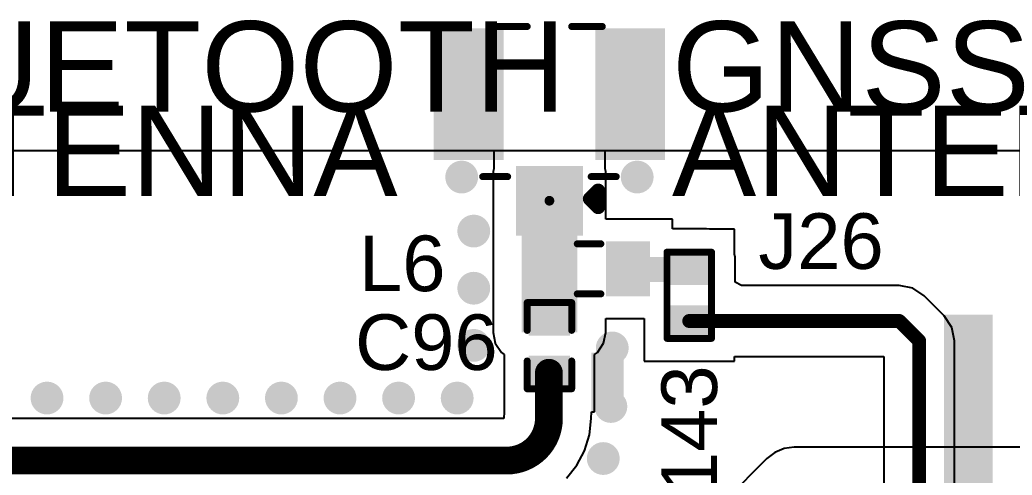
# Model space of a CAD drawing. Header units: millimetres. Extents: x -3 to 5437, y -3 to 5435.
# Drawn here: x 54.05 to 72.16, y 112.51 to 120.83 of the extents above; entities that cross this region are included whole.
import ezdxf

# ---------------------------------------------------------------- set-up
doc = ezdxf.new("R2010")
doc.units = ezdxf.units.MM
for name, color, linetype in [('BottomLayer', 5, 'Continuous'), ('TopLayer', 1, 'Continuous'), ('TopOverlay', 2, 'Continuous'), ('TopPaste', 8, 'Continuous'), ('TopSolder', 216, 'Continuous'), ('ViaHoleLayer', 16, 'Continuous')]:
    doc.layers.add(name, color=color, linetype=linetype)
doc.styles.add('Arial', font='', dxfattribs={"height": 0.2})
doc.styles.get('Arial').set_extended_font_data('Arial')

# ---------------------------------------------------------------- blocks, each defined once
blk = doc.blocks.new('IND_0603__1608_M_______82')
at = {"layer": 'TopLayer'}
for points in [[(-0.999998, 0.4000004699999999), (-0.3999992, 0.4000004699999999), (-0.3999992, -0.4000004699999999), (-0.999998, -0.4000004699999999)], [(0.40000174, 0.4000004699999999), (1.00000054, 0.4000004699999999), (1.00000054, -0.4000004699999999), (0.40000174, -0.4000004699999999)]]:
    blk.add_hatch(color=1, dxfattribs=at).paths.add_polyline_path(points)
at = {"layer": 'TopPaste'}
for points in [[(-0.999998, 0.4000004699999999), (-0.3999992, 0.4000004699999999), (-0.3999992, -0.4000004699999999), (-0.999998, -0.4000004699999999)], [(0.40000174, 0.4000004699999999), (1.00000054, 0.4000004699999999), (1.00000054, -0.4000004699999999), (0.40000174, -0.4000004699999999)]]:
    blk.add_hatch(color=8, dxfattribs=at).paths.add_polyline_path(points)
at = {"layer": 'TopSolder'}
for points in [[(-1.101598, 0.50160047), (-0.2983992, 0.50160047), (-0.2983992, -0.50160047), (-1.101598, -0.50160047)], [(0.29840174, 0.50160047), (1.10160054, 0.50160047), (1.10160054, -0.50160047), (0.29840174, -0.50160047)]]:
    blk.add_hatch(color=216, dxfattribs=at).paths.add_polyline_path(points)
at = {"layer": 'TopOverlay', "const_width": 0.127}
for points in [[(0.2286, 0.4571999999999999), (-0.2032, 0.4571999999999999)], [(0.2286, -0.4571999999999999), (-0.2032, -0.4571999999999999)]]:
    blk.add_lwpolyline(points, dxfattribs=at)
at = {"layer": 'TopOverlay', "const_width": 0.0635}
for points in [[(-0.23495, 0.4571999999999999, 1), (-0.17145, 0.4571999999999999, 1)], [(0.19685, 0.4571999999999999, 1), (0.26035, 0.4571999999999999, 1)], [(-0.23495, -0.4571999999999999, 1), (-0.17145, -0.4571999999999999, 1)], [(0.19685, -0.4571999999999999, 1), (0.26035, -0.4571999999999999, 1)]]:
    blk.add_lwpolyline(points, format="xyb", close=True, dxfattribs=at)
blk = doc.blocks.new('R___0402_164')
at = {"layer": 'TopLayer'}
for points in [[(-0.6985, -0.3175), (-0.6985, 0.3175), (-0.2412999999999999, 0.3175), (-0.2413, -0.3175)], [(0.2412999999999999, -0.3175), (0.2413, 0.3175), (0.6985, 0.3175), (0.6985, -0.3175)]]:
    blk.add_hatch(color=1, dxfattribs=at).paths.add_polyline_path(points)
at = {"layer": 'TopPaste'}
for points in [[(-0.6985, -0.3175), (-0.6985, 0.3175), (-0.2412999999999999, 0.3175), (-0.2413, -0.3175)], [(0.2412999999999999, -0.3175), (0.2413, 0.3175), (0.6985, 0.3175), (0.6985, -0.3175)]]:
    blk.add_hatch(color=8, dxfattribs=at).paths.add_polyline_path(points)
at = {"layer": 'TopSolder'}
for points in [[(-0.75350116, -0.37250116), (-0.75350116, 0.37250116), (-0.1862988399999999, 0.37250116), (-0.18629884, -0.37250116)], [(0.1862988399999999, -0.37250116), (0.18629884, 0.37250116), (0.75350116, 0.37250116), (0.75350116, -0.37250116)]]:
    blk.add_hatch(color=216, dxfattribs=at).paths.add_polyline_path(points)
at = {"layer": 'TopOverlay'}
for points, const_width in [([(-0.7874, 0.4064), (0.7874, 0.4064)], 0.127), ([(-0.7874, 0.4064), (-0.7874, -0.4064)], 0.127), ([(0.7874, 0.4064), (0.7874, -0.4064)], 0.127), ([(-0.7874, -0.4064), (0.7874, -0.4064)], 0.127), ([(-0.8128, -0.4318), (0.8128, -0.4318)], 0.0032258)]:
    blk.add_lwpolyline(points, dxfattribs=dict(at, const_width=const_width))
for points, const_width in [([(-0.8191499999999999, 0.4064, 1), (-0.7556499999999999, 0.4064, 1)], 0.0635), ([(-0.8191499999999999, 0.4064, 1), (-0.7556499999999999, 0.4064, 1)], 0.0635), ([(0.7556499999999999, 0.4064, 1), (0.8191499999999999, 0.4064, 1)], 0.0635), ([(0.7556499999999999, 0.4064, 1), (0.8191499999999999, 0.4064, 1)], 0.0635), ([(-0.8191499999999999, -0.4064, 1), (-0.7556499999999999, -0.4064, 1)], 0.0635), ([(-0.8191499999999999, -0.4064, 1), (-0.7556499999999999, -0.4064, 1)], 0.0635), ([(0.7556499999999999, -0.4064, 1), (0.8191499999999999, -0.4064, 1)], 0.0635), ([(0.7556499999999999, -0.4064, 1), (0.8191499999999999, -0.4064, 1)], 0.0635), ([(-0.81360518, -0.4318, 1), (-0.8119948199999999, -0.4318, 1)], 0.0016129), ([(0.8119948199999999, -0.4318, 1), (0.81360518, -0.4318, 1)], 0.0016129)]:
    blk.add_lwpolyline(points, format="xyb", close=True, dxfattribs=dict(at, const_width=const_width))
blk = doc.blocks.new('U_FL_R_SMT_1_80___193')
at = {"layer": 'TopLayer'}
for points in [[(-2.00999852, 2.0742021), (-0.9399981199999999, 2.0742021), (-0.9399981199999999, -0.12579858), (-2.00999852, -0.12579858)], [(0.94000066, 2.0742021), (2.01000106, 2.0742021), (2.01000106, -0.12579858), (0.94000066, -0.12579858)], [(-0.5099977099999999, -0.4391990199999999), (0.5100027899999999, -0.4391990199999999), (0.5100027899999999, -1.50919942), (-0.5099977099999999, -1.50919942)]]:
    blk.add_hatch(color=1, dxfattribs=at).paths.add_polyline_path(points)
at = {"layer": 'TopPaste'}
for points in [[(-2.00999852, 2.0742021), (-0.9399981199999999, 2.0742021), (-0.9399981199999999, -0.12579858), (-2.00999852, -0.12579858)], [(0.94000066, 2.0742021), (2.01000106, 2.0742021), (2.01000106, -0.12579858), (0.94000066, -0.12579858)], [(-0.5099977099999999, -0.4391990199999999), (0.5100027899999999, -0.4391990199999999), (0.5100027899999999, -1.50919942), (-0.5099977099999999, -1.50919942)]]:
    blk.add_hatch(color=8, dxfattribs=at).paths.add_polyline_path(points)
at = {"layer": 'TopSolder'}
for points in [[(-2.11159852, 2.1758021), (-0.8383981199999999, 2.1758021), (-0.8383981199999999, -0.22739858), (-2.11159852, -0.22739858)], [(0.8384006599999999, 2.1758021), (2.11160106, 2.1758021), (2.11160106, -0.22739858), (0.8384006599999999, -0.22739858)], [(-0.61159771, -0.33759902), (0.61160279, -0.33759902), (0.61160279, -1.61079942), (-0.61159771, -1.61079942)]]:
    blk.add_hatch(color=216, dxfattribs=at).paths.add_polyline_path(points)
at = {"layer": 'TopOverlay'}
for points, const_width in [([(-0.9652, 2.2098), (-0.4064, 2.2098)], 0.127), ([(0.40640254, 2.2098), (0.9652025399999999, 2.2098)], 0.127), ([(-1.2192, -0.5334), (-0.7619999999999999, -0.5334)], 0.127), ([(0.76200508, -0.5334), (1.21920508, -0.5334)], 0.127), ([(0.7366050799999999, -0.9397999999999999), (0.88900508, -0.7874)], 0.254), ([(0.88900508, -1.0922), (0.88900508, -0.7874)], 0.254), ([(0.7366050799999999, -0.9397999999999999), (0.88900508, -1.0922)], 0.254)]:
    blk.add_lwpolyline(points, dxfattribs=dict(at, const_width=const_width))
for points, const_width in [([(-0.99695, 2.2098, 1), (-0.9334499999999999, 2.2098, 1)], 0.0635), ([(-0.43815, 2.2098, 1), (-0.37465, 2.2098, 1)], 0.0635), ([(0.37465254, 2.2098, 1), (0.43815254, 2.2098, 1)], 0.0635), ([(0.93345254, 2.2098, 1), (0.99695254, 2.2098, 1)], 0.0635), ([(-1.25095, -0.5334, 1), (-1.18745, -0.5334, 1)], 0.0635), ([(-0.79375, -0.5334, 1), (-0.73025, -0.5334, 1)], 0.0635), ([(0.73025508, -0.5334, 1), (0.79375508, -0.5334, 1)], 0.0635), ([(1.18745508, -0.5334, 1), (1.25095508, -0.5334, 1)], 0.0635), ([(0.82550508, -0.7874, 1), (0.9525050799999999, -0.7874, 1)], 0.127), ([(0.82550508, -0.7874, 1), (0.9525050799999999, -0.7874, 1)], 0.127), ([(0.67310508, -0.9397999999999999, 1), (0.8001050799999999, -0.9397999999999999, 1)], 0.127), ([(0.67310508, -0.9397999999999999, 1), (0.8001050799999999, -0.9397999999999999, 1)], 0.127), ([(0.82550508, -1.0922, 1), (0.9525050799999999, -1.0922, 1)], 0.127), ([(0.82550508, -1.0922, 1), (0.9525050799999999, -1.0922, 1)], 0.127)]:
    blk.add_lwpolyline(points, format="xyb", close=True, dxfattribs=dict(at, const_width=const_width))
blk = doc.blocks.new('C___0402_210')
at = {"layer": 'TopLayer'}
for points in [[(-0.6985, -0.3175), (-0.6985, 0.3175), (-0.2412999999999999, 0.3175), (-0.2413, -0.3175)], [(0.2412999999999999, -0.3175), (0.2413, 0.3175), (0.6985, 0.3175), (0.6985, -0.3175)]]:
    blk.add_hatch(color=1, dxfattribs=at).paths.add_polyline_path(points)
at = {"layer": 'TopPaste'}
for points in [[(-0.6985, -0.3175), (-0.6985, 0.3175), (-0.2412999999999999, 0.3175), (-0.2413, -0.3175)], [(0.2412999999999999, -0.3175), (0.2413, 0.3175), (0.6985, 0.3175), (0.6985, -0.3175)]]:
    blk.add_hatch(color=8, dxfattribs=at).paths.add_polyline_path(points)
at = {"layer": 'TopSolder'}
for points in [[(-0.7584998799999999, -0.37749988), (-0.7584998799999999, 0.37749988), (-0.18130012, 0.37749988), (-0.18130012, -0.37749988)], [(0.18130012, -0.37749988), (0.18130012, 0.37749988), (0.7584998799999999, 0.37749988), (0.7584998799999999, -0.37749988)]]:
    blk.add_hatch(color=216, dxfattribs=at).paths.add_polyline_path(points)
at = {"layer": 'TopOverlay', "const_width": 0.127}
for points in [[(-0.7874, 0.4064), (-0.2794, 0.4064)], [(-0.7874, 0.4064), (-0.7874, -0.4064)], [(0.2794, 0.4064), (0.7874, 0.4064)], [(0.7874, 0.4064), (0.7874, -0.4064)], [(-0.7874, -0.4064), (-0.2794, -0.4064)], [(0.2794, -0.4064), (0.7874, -0.4064)]]:
    blk.add_lwpolyline(points, dxfattribs=at)
at = {"layer": 'TopOverlay', "const_width": 0.0635}
for points in [[(-0.8191499999999999, 0.4064, 1), (-0.7556499999999999, 0.4064, 1)], [(-0.8191499999999999, 0.4064, 1), (-0.7556499999999999, 0.4064, 1)], [(-0.31115, 0.4064, 1), (-0.24765, 0.4064, 1)], [(0.24765, 0.4064, 1), (0.31115, 0.4064, 1)], [(0.7556499999999999, 0.4064, 1), (0.8191499999999999, 0.4064, 1)], [(0.7556499999999999, 0.4064, 1), (0.8191499999999999, 0.4064, 1)], [(-0.8191499999999999, -0.4064, 1), (-0.7556499999999999, -0.4064, 1)], [(-0.8191499999999999, -0.4064, 1), (-0.7556499999999999, -0.4064, 1)], [(-0.31115, -0.4064, 1), (-0.24765, -0.4064, 1)], [(0.24765, -0.4064, 1), (0.31115, -0.4064, 1)], [(0.7556499999999999, -0.4064, 1), (0.8191499999999999, -0.4064, 1)], [(0.7556499999999999, -0.4064, 1), (0.8191499999999999, -0.4064, 1)]]:
    blk.add_lwpolyline(points, format="xyb", close=True, dxfattribs=at)

msp = doc.modelspace()

# ---------------------------------------------------------------- hatches: boundary and pattern name
at = {"layer": 'BottomLayer'}
h = msp.add_hatch(color=5, dxfattribs=at)
edge = h.paths.add_edge_path()
edge.add_arc((62.11431061999999, 117.95993934), 0.2999994, 0, 360)
h = msp.add_hatch(color=5, dxfattribs=at)
edge = h.paths.add_edge_path()
edge.add_arc((65.31831233999999, 117.95993934), 0.2999994, 0, 360)
h = msp.add_hatch(color=5, dxfattribs=at)
edge = h.paths.add_edge_path()
edge.add_arc((62.33447528, 116.97275056), 0.2999994, 0, 360)
h = msp.add_hatch(color=5, dxfattribs=at)
edge = h.paths.add_edge_path()
edge.add_arc((62.33447528, 115.92847528), 0.2999994, 0, 360)
h = msp.add_hatch(color=5, dxfattribs=at)
edge = h.paths.add_edge_path()
edge.add_arc((62.33447528, 114.8842), 0.2999994, 0, 360)
h = msp.add_hatch(color=5, dxfattribs=at)
edge = h.paths.add_edge_path()
edge.add_arc((64.86323578, 114.83706014), 0.2999994, 0, 360)
h = msp.add_hatch(color=5, dxfattribs=at)
edge = h.paths.add_edge_path()
edge.add_arc((54.54433845999999, 113.92168986), 0.2999994, 0, 360)
h = msp.add_hatch(color=5, dxfattribs=at)
edge = h.paths.add_edge_path()
edge.add_arc((55.61401374, 113.92168986), 0.2999994, 0, 360)
h = msp.add_hatch(color=5, dxfattribs=at)
edge = h.paths.add_edge_path()
edge.add_arc((56.68368902, 113.92168986), 0.2999994, 0, 360)
h = msp.add_hatch(color=5, dxfattribs=at)
edge = h.paths.add_edge_path()
edge.add_arc((57.75336429999999, 113.92168986), 0.2999994, 0, 360)
h = msp.add_hatch(color=5, dxfattribs=at)
edge = h.paths.add_edge_path()
edge.add_arc((58.82303958, 113.92168986), 0.2999994, 0, 360)
h = msp.add_hatch(color=5, dxfattribs=at)
edge = h.paths.add_edge_path()
edge.add_arc((59.89271485999999, 113.92168986), 0.2999994, 0, 360)
h = msp.add_hatch(color=5, dxfattribs=at)
edge = h.paths.add_edge_path()
edge.add_arc((60.96239014, 113.92168986), 0.2999994, 0, 360)
h = msp.add_hatch(color=5, dxfattribs=at)
edge = h.paths.add_edge_path()
edge.add_arc((62.03206542, 113.92168986), 0.2999994, 0, 360)
h = msp.add_hatch(color=5, dxfattribs=at)
edge = h.paths.add_edge_path()
edge.add_arc((64.83783578, 113.76738486), 0.2999994, 0, 360)
h = msp.add_hatch(color=5, dxfattribs=at)
edge = h.paths.add_edge_path()
edge.add_arc((64.69942101999999, 112.81652824), 0.2999994, 0, 360)
at = {"layer": 'TopLayer'}
for points in [[(61.70631296, 118.37526744), (62.77631335999999, 118.37526744), (62.77631335999999, 120.57526812), (61.70631296, 120.57526812)], [(64.65631214, 118.37526744), (65.72631254, 118.37526744), (65.72631254, 120.57526812), (64.65631214, 120.57526812)], [(63.2063125, 115.12007456), (64.22631554, 115.12007456), (64.22631554, 118.061867), (63.2063125, 118.061867)], [(64.85291576, 116.04093886), (66.5861, 116.04093886), (66.5861, 116.49813886), (64.85291576, 116.49813886)], [(70.91637328, 110.32907068), (71.80579999999999, 110.32907068), (71.80579999999999, 115.443), (70.91637328, 115.443)], [(64.48196654, 113.67227456), (65.07303978, 113.67227456), (65.07303978, 114.75382688), (64.48196654, 114.75382688)]]:
    msp.add_hatch(color=1, dxfattribs=at).paths.add_polyline_path(points)
h = msp.add_hatch(color=1, dxfattribs=at)
edge = h.paths.add_edge_path()
edge.add_arc((62.11431061999999, 117.95993934), 0.2999994, 0, 360)
h = msp.add_hatch(color=1, dxfattribs=at)
edge = h.paths.add_edge_path()
edge.add_arc((65.31831233999999, 117.95993934), 0.2999994, 0, 360)
h = msp.add_hatch(color=1, dxfattribs=at)
edge = h.paths.add_edge_path()
edge.add_arc((62.33447528, 116.97275056), 0.2999994, 0, 360)
h = msp.add_hatch(color=1, dxfattribs=at)
edge = h.paths.add_edge_path()
edge.add_arc((62.33447528, 115.92847528), 0.2999994, 0, 360)
h = msp.add_hatch(color=1, dxfattribs=at)
edge = h.paths.add_edge_path()
edge.add_arc((62.33447528, 114.8842), 0.2999994, 0, 360)
h = msp.add_hatch(color=1, dxfattribs=at)
edge = h.paths.add_edge_path()
edge.add_arc((64.86323578, 114.83706014), 0.2999994, 0, 360)
h = msp.add_hatch(color=1, dxfattribs=at)
edge = h.paths.add_edge_path()
edge.add_arc((54.54433845999999, 113.92168986), 0.2999994, 0, 360)
h = msp.add_hatch(color=1, dxfattribs=at)
edge = h.paths.add_edge_path()
edge.add_arc((55.61401374, 113.92168986), 0.2999994, 0, 360)
h = msp.add_hatch(color=1, dxfattribs=at)
edge = h.paths.add_edge_path()
edge.add_arc((56.68368902, 113.92168986), 0.2999994, 0, 360)
h = msp.add_hatch(color=1, dxfattribs=at)
edge = h.paths.add_edge_path()
edge.add_arc((57.75336429999999, 113.92168986), 0.2999994, 0, 360)
h = msp.add_hatch(color=1, dxfattribs=at)
edge = h.paths.add_edge_path()
edge.add_arc((58.82303958, 113.92168986), 0.2999994, 0, 360)
h = msp.add_hatch(color=1, dxfattribs=at)
edge = h.paths.add_edge_path()
edge.add_arc((59.89271485999999, 113.92168986), 0.2999994, 0, 360)
h = msp.add_hatch(color=1, dxfattribs=at)
edge = h.paths.add_edge_path()
edge.add_arc((60.96239014, 113.92168986), 0.2999994, 0, 360)
h = msp.add_hatch(color=1, dxfattribs=at)
edge = h.paths.add_edge_path()
edge.add_arc((62.03206542, 113.92168986), 0.2999994, 0, 360)
h = msp.add_hatch(color=1, dxfattribs=at)
edge = h.paths.add_edge_path()
edge.add_arc((64.83783578, 113.76738486), 0.2999994, 0, 360)
h = msp.add_hatch(color=1, dxfattribs=at)
edge = h.paths.add_edge_path()
edge.add_arc((64.69942101999999, 112.81652824), 0.2999994, 0, 360)
at = {"layer": 'ViaHoleLayer'}
h = msp.add_hatch(color=16, dxfattribs=at)
edge = h.paths.add_edge_path()
edge.add_arc((62.11431061999999, 117.95993934), 0.1499997, 0, 360)
h = msp.add_hatch(color=16, dxfattribs=at)
edge = h.paths.add_edge_path()
edge.add_arc((65.31831233999999, 117.95993934), 0.1499997, 0, 360)
h = msp.add_hatch(color=16, dxfattribs=at)
edge = h.paths.add_edge_path()
edge.add_arc((62.33447528, 116.97275056), 0.1499997, 0, 360)
h = msp.add_hatch(color=16, dxfattribs=at)
edge = h.paths.add_edge_path()
edge.add_arc((62.33447528, 115.92847528), 0.1499997, 0, 360)
h = msp.add_hatch(color=16, dxfattribs=at)
edge = h.paths.add_edge_path()
edge.add_arc((62.33447528, 114.8842), 0.1499997, 0, 360)
h = msp.add_hatch(color=16, dxfattribs=at)
edge = h.paths.add_edge_path()
edge.add_arc((64.86323578, 114.83706014), 0.1499997, 0, 360)
h = msp.add_hatch(color=16, dxfattribs=at)
edge = h.paths.add_edge_path()
edge.add_arc((54.54433845999999, 113.92168986), 0.1499997, 0, 360)
h = msp.add_hatch(color=16, dxfattribs=at)
edge = h.paths.add_edge_path()
edge.add_arc((55.61401374, 113.92168986), 0.1499997, 0, 360)
h = msp.add_hatch(color=16, dxfattribs=at)
edge = h.paths.add_edge_path()
edge.add_arc((56.68368902, 113.92168986), 0.1499997, 0, 360)
h = msp.add_hatch(color=16, dxfattribs=at)
edge = h.paths.add_edge_path()
edge.add_arc((57.75336429999999, 113.92168986), 0.1499997, 0, 360)
h = msp.add_hatch(color=16, dxfattribs=at)
edge = h.paths.add_edge_path()
edge.add_arc((58.82303958, 113.92168986), 0.1499997, 0, 360)
h = msp.add_hatch(color=16, dxfattribs=at)
edge = h.paths.add_edge_path()
edge.add_arc((59.89271485999999, 113.92168986), 0.1499997, 0, 360)
h = msp.add_hatch(color=16, dxfattribs=at)
edge = h.paths.add_edge_path()
edge.add_arc((60.96239014, 113.92168986), 0.1499997, 0, 360)
h = msp.add_hatch(color=16, dxfattribs=at)
edge = h.paths.add_edge_path()
edge.add_arc((62.03206542, 113.92168986), 0.1499997, 0, 360)
h = msp.add_hatch(color=16, dxfattribs=at)
edge = h.paths.add_edge_path()
edge.add_arc((64.83783578, 113.76738486), 0.1499997, 0, 360)
h = msp.add_hatch(color=16, dxfattribs=at)
edge = h.paths.add_edge_path()
edge.add_arc((64.69942101999999, 112.81652824), 0.1499997, 0, 360)

# ---------------------------------------------------------------- linework, layer by layer
at = {"layer": 'BottomLayer'}
for p, q in [((50.1969913, 118.44349692), (87.95565594, 118.44349692)), ((67.83072794, 112.92824252), (67.68481763999999, 112.81627932)), ((68.00064886, 112.99862592), (67.83072794, 112.92824252)), ((68.18299291999999, 113.02263146), (68.00064886, 112.99862592)), ((73.07878196, 113.02263146), (68.18299291999999, 113.02263146)), ((67.68481763999999, 112.81627932), (65.97273064, 111.10419232))]:
    msp.add_line(p, q, dxfattribs=at)
at = {"layer": 'TopLayer'}
for p, q in [((50.1969913, 118.44349692), (62.69831504, 118.44349692)), ((62.69831504, 118.44349692), (62.69831504, 118.11191262)), ((64.734313, 118.11191262), (64.734313, 118.44349692)), ((64.734313, 118.44349692), (75.63865492, 118.44349692)), ((62.69831504, 118.11191262), (62.68836077999999, 118.061867)), ((62.68836077999999, 118.061867), (62.68836077999999, 115.12007456)), ((64.74426726, 118.061867), (64.734313, 118.11191262)), ((64.74426726, 117.19023806), (64.74426726, 118.061867)), ((65.96091455999999, 117.19023806), (64.74426726, 117.19023806)), ((65.96091455999999, 117.01609058), (65.96091455999999, 117.19023806)), ((66.5861, 117.01609058), (65.96091455999999, 117.01609058)), ((66.63613292, 117.00613886), (66.5861, 117.01609058)), ((67.0941, 117.00613886), (66.63613292, 117.00613886)), ((67.0941, 116.54817178), (67.0941, 117.00613886)), ((67.10405171999999, 116.49813886), (67.0941, 116.54817178)), ((67.10405171999999, 116.0409414), (67.10405171999999, 116.49813886)), ((67.2208587, 115.97717978), (67.10405171999999, 116.0409414)), ((70.10187148, 115.97717978), (67.2208587, 115.97717978)), ((70.34963577999999, 115.92789616), (70.10187148, 115.97717978)), ((70.55968108, 115.78754846), (70.34963577999999, 115.92789616)), ((70.92418377999999, 115.42304576), (70.55968108, 115.78754846)), ((71.06453148, 115.21300046), (70.92418377999999, 115.42304576)), ((64.74426726, 115.12007456), (64.74426726, 115.37423966)), ((64.74426726, 115.37423966), (65.44309999999999, 115.37423966)), ((65.44309999999999, 115.37423966), (65.44309999999999, 114.59313886)), ((62.68836077999999, 115.12007456), (62.72778666, 114.92186312)), ((64.70484138, 114.92186312), (64.74426726, 115.12007456)), ((71.1138151, 114.96523616), (71.06453148, 115.21300046)), ((62.72778666, 114.92186312), (62.84006481999999, 114.75382688)), ((64.59256321999999, 114.75382688), (64.70484138, 114.92186312)), ((71.1138151, 111.23142854), (71.1138151, 114.96523616)), ((62.84006481999999, 114.75382688), (62.89081401999999, 114.71991788)), ((62.89081401999999, 114.71991788), (62.89081401999999, 113.6722771)), ((64.54181401999999, 114.71991788), (64.59256321999999, 114.75382688)), ((64.54181401999999, 113.67227456), (64.54181401999999, 114.71991788)), ((67.0941, 114.59313886), (67.0941, 114.68229794)), ((67.0941, 114.68229794), (69.81893326, 114.68229794)), ((69.81893326, 114.68229794), (69.81893326, 111.70720864)), ((65.44309999999999, 114.59313886), (67.0941, 114.59313886)), ((62.89081148, 113.6722771), (62.88468753999999, 113.54781202)), ((62.89081401999999, 113.6722771), (62.89081148, 113.6722771)), ((64.47584260000001, 113.54780948), (64.48196654, 113.67227456)), ((64.48196654, 113.67227456), (64.54181401999999, 113.67227456)), ((62.88468753999999, 113.54781202), (52.76850762, 113.54781202)), ((64.44628716, 113.2477669), (64.47584006, 113.54780948)), ((64.47584006, 113.54780948), (64.47584260000001, 113.54780948)), ((64.35876891999999, 112.95925084), (64.44628716, 113.2477669)), ((64.21664322, 112.69335348), (64.35876891999999, 112.95925084)), ((64.02537613999999, 112.46029324), (64.21664322, 112.69335348))]:
    msp.add_line(p, q, dxfattribs=at)
for points, const_width in [([(63.71631147999999, 117.52686426), (63.71631402, 117.5268668)], 0.1778), ([(66.26859999999999, 115.32973886), (70.10187148, 115.32973886)], 0.254), ([(70.10187148, 115.32973886), (70.46637418, 114.96523616)], 0.254), ([(70.46637418, 110.57342884), (70.46637418, 114.96523616)], 0.254), ([(63.70643342, 113.54781202), (63.70643342, 114.38347456)], 0.508), ([(52.76850762, 112.77923596), (62.93785736, 112.77923596)], 0.508)]:
    msp.add_lwpolyline(points, dxfattribs=dict(at, const_width=const_width))
for points, const_width in [([(63.67186148, 117.52686426, 1), (63.76076147999999, 117.52686426, 1)], 0.08889999999999999), ([(63.67186401999999, 117.5268668, 1), (63.76076402, 117.5268668, 1)], 0.08889999999999999), ([(66.2051, 115.32973886, 1), (66.3321, 115.32973886, 1)], 0.127), ([(70.03837148, 115.32973886, 1), (70.16537148, 115.32973886, 1)], 0.127), ([(70.03837148, 115.32973886, 1), (70.16537148, 115.32973886, 1)], 0.127), ([(70.40287418, 114.96523616, 1), (70.52987418, 114.96523616, 1)], 0.127), ([(70.40287418, 114.96523616, 1), (70.52987418, 114.96523616, 1)], 0.127), ([(63.57943342, 114.38347456, 1), (63.83343341999999, 114.38347456, 1)], 0.254), ([(63.57943342, 113.54781202, 1), (63.83343341999999, 113.54781202, 1)], 0.254), ([(63.57943342, 113.54781202, 1), (63.83343341999999, 113.54781202, 1)], 0.254), ([(62.81085735999999, 112.77923596, 1), (63.06485736, 112.77923596, 1)], 0.254), ([(62.81085735999999, 112.77923596, 1), (63.06485736, 112.77923596, 1)], 0.254)]:
    msp.add_lwpolyline(points, format="xyb", close=True, dxfattribs=dict(at, const_width=const_width))
at = {"layer": 'TopLayer', "const_width": 0.508}
msp.add_lwpolyline([(63.70643342, 113.54781202, -0.4142135623730951), (62.93785736, 112.77923596)], format="xyb", dxfattribs=at)

# ---------------------------------------------------------------- block references
msp.add_blockref('U_FL_R_SMT_1_80___193', (63.71631147999999, 118.50106602))
for name, p, rotation in [('IND_0603__1608_M_______82', (64.45291655999999, 116.28223886), 180), ('R___0402_164', (66.26859999999999, 115.79963886), 90), ('C___0402_210', (63.71631402, 114.87877456), 90)]:
    msp.add_blockref(name, p, dxfattribs=dict(rotation=rotation))

# ---------------------------------------------------------------- texts
at = {"layer": 'TopOverlay', "style": 'Arial'}
for s, height, rotation, p in [('BLUETOOTH', 1.651, 360, (49.92574978, 119.15698546)), ('GNSS', 1.651, 360, (65.95314978, 119.15698546)), ('ANTENNA', 1.651, 360, (49.92574978, 117.6140523)), ('ANTENNA', 1.651, 360, (65.95314978, 117.6140523)), ('R143', 1.016, 90, (66.7764349, 111.12557404))]:
    msp.add_text(s, height=height, rotation=rotation, dxfattribs=at).set_placement(p)
for s, p in [('J26', (67.53057106, 116.2813651)), ('L6', (60.2406085, 115.8749651)), ('C96', (60.16741331999999, 114.4348105))]:
    msp.add_text(s, height=1.016, dxfattribs=at).set_placement(p)

doc.saveas('drawing.dxf')
